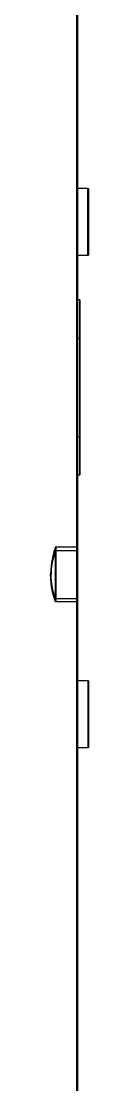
# Model space of a CAD drawing. Extents: x 0 to 390, y 0 to 1157.
# Drawn here: x 10.2 to 17, y 372.5 to 566.9 of the extents above; entities that cross this region are included whole.
import ezdxf

# ---------------------------------------------------------------- set-up
doc = ezdxf.new("R2010")
doc.units = 0
doc.layers.add('-15N-THT. THIẾT BỊ ĐÓNG MỞ', color=40, linetype='CONTINUOUS')

# ---------------------------------------------------------------- blocks, each defined once
blk = doc.blocks.new('06 - N - SC VSD CHIẾU HÔNG ATV630C11~C16N4')
at = {"layer": '-15N-THT. THIẾT BỊ ĐÓNG MỞ'}
for p, q in [((-375.02, -274.5), (-375.03, 117.5)), ((-374.95, 118), (-374.94, -274.5)), ((-374.96, -42.17), (-375.02, -42.17)), ((-372.96, -42.17), (-374.96, -42.17)), ((-375.02, -54.33), (-374.95, -54.33)), ((-374.95, -54.33), (-372.95, -54.33)), ((-374.98, -62.5), (-374.99, -62.5)), ((-374.48, -62.5), (-374.98, -62.5)), ((-374.49, -69.6), (-374.99, -69.6)), ((-374.99, -87.53), (-374.99, -69.6)), ((-374.98, -69.5), (-374.48, -69.5)), ((-374.98, -69.5), (-374.98, -87.6)), ((-374.49, -87.53), (-374.49, -69.6)), ((-374.48, -69.5), (-374.48, -87.6)), ((-374.99, -87.53), (-374.49, -87.53)), ((-374.48, -87.6), (-374.98, -87.6)), ((-374.99, -94.5), (-374.98, -94.5)), ((-374.98, -94.5), (-374.48, -94.5)), ((-379.21, -108.56), (-379.42, -109.38)), ((-379.14, -108.56), (-379.35, -109.38)), ((-379.11, -108.78), (-379.25, -109.2)), ((-378.95, -107.75), (-379.21, -108.56)), ((-379.04, -108.78), (-379.18, -109.2)), ((-378.88, -107.75), (-379.14, -108.56)), ((-378.95, -108.36), (-379.11, -108.78)), ((-378.88, -108.36), (-379.04, -108.78)), ((-378.88, -107.75), (-378.95, -107.75)), ((-378.95, -108.36), (-378.39, -108.36)), ((-374.95, -107.75), (-378.88, -107.75)), ((-378.88, -108.36), (-378.32, -108.36)), ((-378.39, -108.36), (-377.83, -108.36)), ((-378.32, -108.36), (-377.75, -108.36)), ((-377.83, -108.36), (-377.27, -108.36)), ((-377.75, -108.36), (-377.19, -108.36)), ((-377.27, -108.36), (-376.14, -108.36)), ((-377.19, -108.36), (-376.63, -108.36)), ((-376.63, -108.36), (-376.07, -108.36)), ((-376.14, -108.36), (-375.58, -108.36)), ((-376.07, -108.36), (-375.51, -108.36)), ((-375.58, -108.36), (-375.02, -108.36)), ((-375.51, -108.36), (-374.95, -108.36)), ((-375.02, -107.76), (-375.02, -107.75)), ((-375.02, -107.75), (-375.02, -107.77)), ((-375.02, -107.77), (-375.02, -107.76)), ((-375.02, -107.79), (-375.02, -107.77)), ((-375.02, -107.77), (-375.02, -107.82)), ((-375.02, -107.83), (-375.02, -107.79)), ((-375.02, -107.82), (-375.02, -107.91)), ((-375.02, -107.87), (-375.02, -107.83)), ((-375.02, -107.92), (-375.02, -107.87)), ((-375.02, -107.91), (-375.02, -108.03)), ((-375.02, -117.75), (-375.02, -107.92)), ((-375.02, -108.03), (-375.02, -108.19)), ((-375.02, -108.19), (-375.02, -108.38)), ((-375.02, -108.38), (-375.02, -108.61)), ((-375.02, -108.61), (-375.02, -108.86)), ((-375.02, -108.86), (-375.02, -109.14)), ((-374.95, -107.76), (-374.95, -107.75)), ((-374.95, -107.75), (-374.95, -107.77)), ((-374.95, -107.77), (-374.95, -107.76)), ((-374.95, -107.79), (-374.95, -107.77)), ((-374.95, -107.77), (-374.95, -107.82)), ((-374.95, -107.83), (-374.95, -107.79)), ((-374.95, -107.82), (-374.95, -107.91)), ((-374.95, -107.87), (-374.95, -107.83)), ((-374.95, -107.92), (-374.95, -107.87)), ((-374.95, -107.91), (-374.95, -108.03)), ((-374.95, -117.75), (-374.95, -107.92)), ((-374.95, -108.03), (-374.95, -108.19)), ((-374.95, -108.19), (-374.95, -108.38)), ((-374.95, -108.38), (-374.95, -108.61)), ((-374.95, -108.61), (-374.95, -108.86)), ((-374.95, -108.86), (-374.95, -109.14)), ((-379.59, -110.24), (-379.71, -111.05)), ((-379.58, -110.47), (-379.66, -110.91)), ((-379.52, -110.25), (-379.64, -111.05)), ((-379.42, -109.38), (-379.59, -110.24)), ((-379.51, -110.48), (-379.59, -110.91)), ((-379.49, -110.04), (-379.58, -110.47)), ((-379.35, -109.38), (-379.52, -110.25)), ((-379.41, -110.05), (-379.51, -110.48)), ((-379.38, -109.62), (-379.49, -110.04)), ((-379.3, -109.62), (-379.41, -110.05)), ((-379.25, -109.2), (-379.38, -109.62)), ((-379.18, -109.2), (-379.3, -109.62)), ((-375.02, -109.14), (-375.02, -109.45)), ((-375.02, -109.45), (-375.02, -109.78)), ((-375.02, -109.78), (-375.02, -110.14)), ((-375.02, -110.14), (-375.02, -110.51)), ((-375.02, -110.51), (-375.02, -110.9)), ((-374.95, -109.14), (-374.95, -109.45)), ((-374.95, -109.45), (-374.95, -109.78)), ((-374.95, -109.78), (-374.95, -110.14)), ((-374.95, -110.14), (-374.95, -110.51)), ((-374.95, -110.51), (-374.95, -110.9)), ((-379.78, -111.9), (-379.81, -112.74)), ((-379.79, -112.21), (-379.81, -112.65)), ((-379.81, -112.65), (-379.81, -112.65)), ((-379.81, -112.65), (-379.81, -112.65)), ((-379.81, -112.65), (-379.81, -112.66)), ((-379.81, -112.76), (-379.81, -112.74)), ((-379.8, -113.2), (-379.81, -112.75)), ((-379.78, -113.4), (-379.81, -112.76)), ((-379.77, -111.77), (-379.79, -112.21)), ((-379.71, -111.05), (-379.78, -111.9)), ((-379.72, -111.34), (-379.77, -111.77)), ((-379.71, -111.86), (-379.73, -112.66)), ((-379.72, -112.22), (-379.73, -112.66)), ((-379.73, -112.74), (-379.73, -112.74)), ((-379.73, -112.74), (-379.73, -112.74)), ((-379.73, -112.76), (-379.73, -112.74)), ((-379.73, -112.75), (-379.73, -112.74)), ((-379.73, -113.16), (-379.73, -112.75)), ((-379.71, -113.4), (-379.73, -112.76)), ((-379.66, -110.91), (-379.72, -111.34)), ((-379.69, -111.78), (-379.72, -112.22)), ((-379.64, -111.05), (-379.71, -111.86)), ((-379.65, -111.35), (-379.69, -111.78)), ((-379.59, -110.91), (-379.65, -111.35)), ((-375.02, -110.9), (-375.02, -111.3)), ((-375.02, -111.3), (-375.02, -111.71)), ((-375.02, -111.71), (-375.02, -112.13)), ((-375.02, -112.13), (-375.02, -112.56)), ((-375.02, -112.56), (-375.02, -112.99)), ((-374.95, -110.9), (-374.95, -111.3)), ((-374.95, -111.3), (-374.95, -111.71)), ((-374.95, -111.71), (-374.95, -112.13)), ((-374.95, -112.13), (-374.95, -112.56)), ((-374.95, -112.56), (-374.95, -112.99)), ((-379.77, -113.65), (-379.8, -113.2)), ((-379.64, -115.01), (-379.78, -113.4)), ((-379.73, -114.1), (-379.77, -113.65)), ((-379.7, -113.56), (-379.73, -113.16)), ((-379.67, -114.54), (-379.73, -114.1)), ((-379.56, -115.01), (-379.71, -113.4)), ((-379.67, -113.97), (-379.7, -113.56)), ((-379.62, -114.37), (-379.67, -113.97)), ((-379.59, -114.99), (-379.67, -114.54)), ((-379.55, -114.78), (-379.62, -114.37)), ((-375.02, -112.99), (-375.02, -113.83)), ((-375.02, -113.83), (-375.02, -114.24)), ((-375.02, -114.24), (-375.02, -114.64)), ((-375.02, -114.64), (-375.02, -115.03)), ((-374.95, -112.99), (-374.95, -113.83)), ((-374.95, -113.83), (-374.95, -114.24)), ((-374.95, -114.24), (-374.95, -114.64)), ((-374.95, -114.64), (-374.95, -115.03)), ((-379.36, -116.39), (-379.64, -115.01)), ((-379.49, -115.43), (-379.59, -114.99)), ((-379.28, -116.39), (-379.56, -115.01)), ((-379.48, -115.18), (-379.55, -114.78)), ((-379.42, -115.72), (-379.49, -115.43)), ((-379.38, -115.57), (-379.48, -115.18)), ((-379.34, -116), (-379.42, -115.72)), ((-379.28, -115.97), (-379.38, -115.57)), ((-378.95, -117.75), (-379.36, -116.39)), ((-379.25, -116.29), (-379.34, -116)), ((-379.16, -116.36), (-379.28, -115.97)), ((-378.88, -117.75), (-379.28, -116.39)), ((-379.16, -116.58), (-379.25, -116.29)), ((-379.02, -116.75), (-379.16, -116.36)), ((-379.06, -116.86), (-379.16, -116.58)), ((-375.02, -115.03), (-375.02, -115.4)), ((-375.02, -115.4), (-375.02, -115.75)), ((-375.02, -115.75), (-375.02, -116.08)), ((-375.02, -116.08), (-375.02, -116.39)), ((-375.02, -116.39), (-375.02, -116.67)), ((-375.02, -116.67), (-375.02, -116.92)), ((-374.95, -115.03), (-374.95, -115.4)), ((-374.95, -115.4), (-374.95, -115.75)), ((-374.95, -115.75), (-374.95, -116.08)), ((-374.95, -116.08), (-374.95, -116.39)), ((-374.95, -116.39), (-374.95, -116.67)), ((-374.95, -116.67), (-374.95, -116.92)), ((-378.95, -117.14), (-379.06, -116.86)), ((-378.87, -117.14), (-379.02, -116.75)), ((-378.95, -117.14), (-378.39, -117.14)), ((-378.88, -117.75), (-378.95, -117.75)), ((-374.95, -117.75), (-378.88, -117.75)), ((-378.87, -117.14), (-378.31, -117.14)), ((-378.39, -117.14), (-377.83, -117.14)), ((-378.31, -117.14), (-377.75, -117.14)), ((-377.83, -117.14), (-377.26, -117.14)), ((-377.75, -117.14), (-377.19, -117.14)), ((-377.26, -117.14), (-376.7, -117.14)), ((-377.19, -117.14), (-376.63, -117.14)), ((-376.7, -117.14), (-376.14, -117.14)), ((-376.63, -117.14), (-376.07, -117.14)), ((-376.14, -117.14), (-375.58, -117.14)), ((-376.07, -117.14), (-375.51, -117.14)), ((-375.58, -117.14), (-375.02, -117.14)), ((-375.51, -117.14), (-374.95, -117.14)), ((-375.02, -116.92), (-375.02, -117.14)), ((-375.02, -117.25), (-375.02, -117.14)), ((-375.02, -117.35), (-375.02, -117.25)), ((-375.02, -117.45), (-375.02, -117.35)), ((-375.02, -117.53), (-375.02, -117.45)), ((-375.02, -117.59), (-375.02, -117.53)), ((-375.02, -117.65), (-375.02, -117.59)), ((-375.02, -117.69), (-375.02, -117.65)), ((-375.02, -117.72), (-375.02, -117.69)), ((-375.02, -117.74), (-375.02, -117.72)), ((-375.02, -117.75), (-375.02, -117.74)), ((-374.95, -116.92), (-374.95, -117.14)), ((-374.95, -117.25), (-374.95, -117.14)), ((-374.95, -117.35), (-374.95, -117.25)), ((-374.95, -117.45), (-374.95, -117.35)), ((-374.95, -117.53), (-374.95, -117.45)), ((-374.95, -117.59), (-374.95, -117.53)), ((-374.95, -117.65), (-374.95, -117.59)), ((-374.95, -117.69), (-374.95, -117.65)), ((-374.95, -117.72), (-374.95, -117.69)), ((-374.95, -117.74), (-374.95, -117.72)), ((-374.95, -117.75), (-374.95, -117.74)), ((-374.95, -132.17), (-375.01, -132.17)), ((-372.95, -132.17), (-374.95, -132.17)), ((-375.01, -144.33), (-374.95, -144.33)), ((-374.95, -144.33), (-372.95, -144.33))]:
    blk.add_line(p, q, dxfattribs=at)
at = {"layer": '-15N-THT. THIẾT BỊ ĐÓNG MỞ', "extrusion": (0, 0, -1)}
for centre, major_axis, ratio, start_param, end_param in [((-375.02, -48.25), (0, -6.08), 0.000261, 0.000003, 3.141596), ((-374.95, -48.25), (0, -6.08), 0.000261, -3.14159, 0.000003), ((-373.02, -48.25), (0, -6.08), 0.000261, 0.000003, 3.141596), ((-372.95, -48.25), (0, -6.08), 0.000261, -3.14159, 0.000003), ((-374.99, -69.6), (0, -7.1), 0.000261, 1.570799, 3.141596), ((-374.98, -69.5), (0, -7), 0.000261, -3.14159, -1.570793), ((-374.49, -69.6), (0, -7.1), 0.000261, 1.570799, 3.141596), ((-374.48, -69.5), (0, -7), 0.000261, -3.14159, -1.570793), ((-374.99, -87.53), (0, -6.97), 0.000261, 0.000003, 1.570799), ((-374.98, -87.6), (0, -6.9), 0.000261, -1.570793, 0.000003), ((-374.49, -87.53), (0, -6.97), 0.000261, 0.000003, 1.570799), ((-374.48, -87.6), (0, -6.9), 0.000261, -1.570793, 0.000003), ((-378.95, -112.75), (0, 5), 0.000497, -0.001407, 0.290881), ((-378.95, -112.75), (0, 5), 0.000497, -0.5, -0.001407), ((-378.95, -112.75), (0, 5), 0.000497, 0.290881, 2.641593), ((-378.95, -112.75), (0, 5), 0.000497, 3.141564, 5.783185), ((-378.88, -112.75), (0, 5), 0.000497, -0.001407, 2.641593), ((-378.88, -112.75), (0, 5), 0.000497, -0.5, -0.001407), ((-378.88, -112.75), (0, 5), 0.000497, 3.141564, 5.783185), ((-375.02, -112.75), (0, 5), 0.000497, -0.50039, -0.260395), ((-375.02, -112.75), (0, 5), 0.000497, 3.141202, 5.782795), ((-374.95, -112.75), (0, 5), 0.000497, -0.50039, -0.260395), ((-374.95, -112.75), (0, 5), 0.000497, 3.141202, 5.782795), ((-378.95, -112.75), (0, 5), 0.000497, 2.641593, 2.850685), ((-378.95, -112.75), (0, 5), 0.000497, 2.850685, 3.141564), ((-378.88, -112.75), (0, 5), 0.000497, 2.641593, 3.141564), ((-375.01, -138.25), (0, -6.08), 0.000261, 0.000003, 3.141596), ((-374.95, -138.25), (0, -6.08), 0.000261, -3.14159, 0.000003), ((-373.01, -138.25), (0, -6.08), 0.000261, 0.000003, 3.141596), ((-372.95, -138.25), (0, -6.08), 0.000261, -3.14159, 0.000003)]:
    blk.add_ellipse(centre, major_axis=major_axis, ratio=ratio, start_param=start_param, end_param=end_param, dxfattribs=at)

msp = doc.modelspace()

# ---------------------------------------------------------------- block references
msp.add_blockref('06 - N - SC VSD CHIẾU HÔNG ATV630C11~C16N4', (390, 578.51))

doc.saveas('drawing.dxf')
